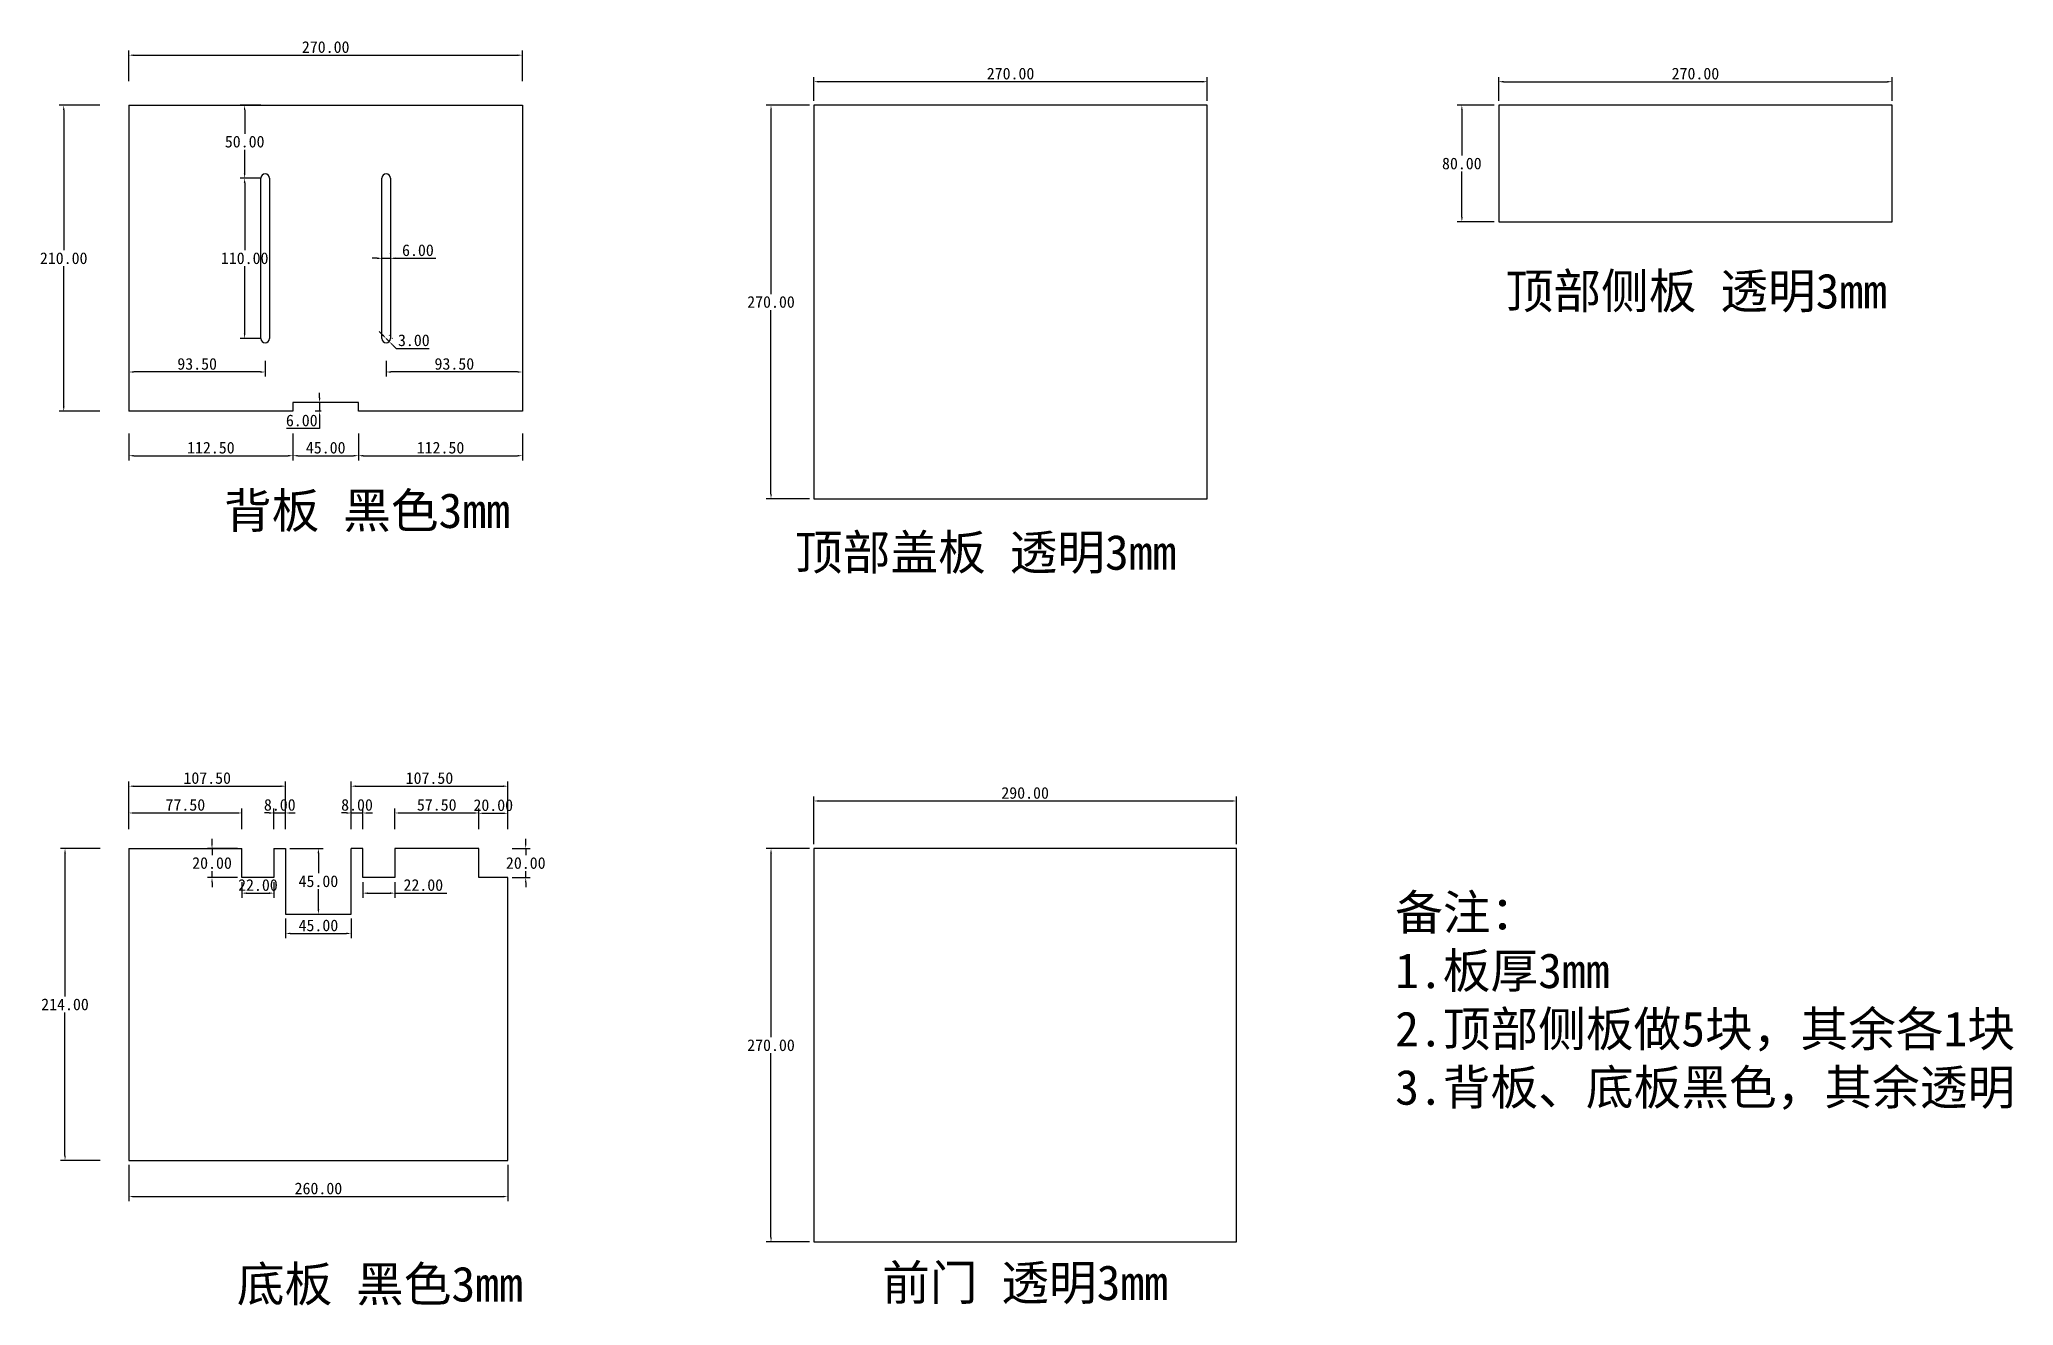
# Model space of a CAD drawing. Header units: millimetres. Extents: x -196 to 1158, y -719 to 150.
import ezdxf

# ---------------------------------------------------------------- set-up
doc = ezdxf.new("R2010")
doc.units = ezdxf.units.MM
doc.header["$PDSIZE"] = -1
doc.dimstyles.get("Standard").update_dxf_attribs({"dimtxt": 8, "dimasz": 3.302, "dimexe": 3.175, "dimexo": 3, "dimgap": 1.524, "dimtad": 0, "dimtih": 1, "dimtoh": 1, "dimzin": 1, "dimdsep": 46, "dimtxsty": 'Standard', "dimcen": 0.09, "dimadec": 0, "dimazin": 0, "dimtfac": 1, "dimtofl": 0, "dimtmove": 0, "dimatfit": 3, "dimfxl": 0, "dimtolj": 1, "dimtzin": 0, "dimarcsym": 0})

# ---------------------------------------------------------------- blocks, each defined once
blk = doc.blocks.new('*D0')
at = {"color": 0, "lineweight": -2, "transparency": 16777216}
for p, q in [((41.5, -70.3), (41.5, -81.2)), ((131.7, -78), (44.8, -78)), ((135, -70.3), (135, -81.2))]:
    blk.add_line(p, q, dxfattribs=at)
at = {"color": 0, "transparency": 16777216}
for points in [[(44.8, -77.5), (44.8, -78.6), (41.5, -78)], [(131.7, -77.5), (131.7, -78.6), (135, -78)]]:
    blk.add_solid(points, dxfattribs=at)
at = {"layer": 'Defpoints', "color": 0, "transparency": 16777216}
for p in [(41.5, -67.3), (135, -67.3), (41.5, -78)]:
    blk.add_point(p, dxfattribs=at)
at = {"color": 0, "transparency": 16777216, "insert": (88.3, -72.5), "char_height": 8, "attachment_point": 5}
blk.add_mtext('93.50', dxfattribs=at)
blk = doc.blocks.new('*D1')
at = {"color": 0, "lineweight": -2, "transparency": 16777216}
for p, q in [((-44.5, 55), (-58.8, 55)), ((-55.6, 51.7), (-55.6, 5.5)), ((-55.6, -51.7), (-55.6, -5.5)), ((-44.5, -55), (-58.8, -55))]:
    blk.add_line(p, q, dxfattribs=at)
at = {"color": 0, "transparency": 16777216}
for points in [[(-56.2, 51.7), (-55.1, 51.7), (-55.6, 55)], [(-56.2, -51.7), (-55.1, -51.7), (-55.6, -55)]]:
    blk.add_solid(points, dxfattribs=at)
at = {"layer": 'Defpoints', "color": 0, "transparency": 16777216}
for p in [(-55.6, 55), (-41.5, 55), (-41.5, -55)]:
    blk.add_point(p, dxfattribs=at)
at = {"color": 0, "transparency": 16777216, "insert": (-55.6, 0), "char_height": 8, "attachment_point": 5}
blk.add_mtext('110.00', dxfattribs=at)
blk = doc.blocks.new('*D2')
at = {"color": 0, "lineweight": -2, "transparency": 16777216}
for p, q in [((-44.5, 105), (-58.8, 105)), ((-55.6, 101.7), (-55.6, 85.5)), ((-55.6, 58.3), (-55.6, 74.5)), ((-44.5, 55), (-58.8, 55))]:
    blk.add_line(p, q, dxfattribs=at)
at = {"color": 0, "transparency": 16777216}
for points in [[(-56.2, 101.7), (-55.1, 101.7), (-55.6, 105)], [(-56.2, 58.3), (-55.1, 58.3), (-55.6, 55)]]:
    blk.add_solid(points, dxfattribs=at)
at = {"layer": 'Defpoints', "color": 0, "transparency": 16777216}
for p in [(-55.6, 105), (-41.5, 105), (-41.5, 55)]:
    blk.add_point(p, dxfattribs=at)
at = {"color": 0, "transparency": 16777216, "insert": (-55.6, 80), "char_height": 8, "attachment_point": 5}
blk.add_mtext('50.00', dxfattribs=at)
blk = doc.blocks.new('*D3')
at = {"color": 0, "lineweight": -2, "transparency": 16777216}
for p, q in [((38.5, 3), (38.5, 3.2)), ((44.5, 3), (44.5, 3.2)), ((35.2, 0), (31.9, 0)), ((38.5, 0), (44.5, 0)), ((47.8, 0), (75.5, 0))]:
    blk.add_line(p, q, dxfattribs=at)
at = {"color": 0, "transparency": 16777216}
for points in [[(35.2, 0.6), (35.2, -0.6), (38.5, 0)], [(47.8, 0.6), (47.8, -0.6), (44.5, 0)]]:
    blk.add_solid(points, dxfattribs=at)
at = {"layer": 'Defpoints', "color": 0, "transparency": 16777216}
for p in [(38.5, 0), (44.5, 0), (44.5, 0)]:
    blk.add_point(p, dxfattribs=at)
at = {"color": 0, "transparency": 16777216, "insert": (63.3, 5.5), "char_height": 8, "attachment_point": 5}
blk.add_mtext('6.00', dxfattribs=at)
blk = doc.blocks.new('*D4')
at = {"color": 0, "lineweight": -2, "transparency": 16777216}
for p, q in [((335, 108), (335, 124.4)), ((605, 108), (605, 124.4)), ((601.7, 121.2), (338.3, 121.2))]:
    blk.add_line(p, q, dxfattribs=at)
at = {"color": 0, "transparency": 16777216}
for points in [[(338.3, 121.7), (338.3, 120.6), (335, 121.2)], [(601.7, 121.7), (601.7, 120.6), (605, 121.2)]]:
    blk.add_solid(points, dxfattribs=at)
at = {"layer": 'Defpoints', "color": 0, "transparency": 16777216}
for p in [(335, 121.2), (335, 105), (605, 105)]:
    blk.add_point(p, dxfattribs=at)
at = {"color": 0, "transparency": 16777216, "insert": (470, 126.7), "char_height": 8, "attachment_point": 5}
blk.add_mtext('270.00', dxfattribs=at)
blk = doc.blocks.new('*D5')
at = {"color": 0, "lineweight": -2, "transparency": 16777216}
for p, q in [((332, 105), (302.4, 105)), ((305.6, 101.7), (305.6, -24.5)), ((305.6, -161.7), (305.6, -35.5)), ((332, -165), (302.4, -165))]:
    blk.add_line(p, q, dxfattribs=at)
at = {"color": 0, "transparency": 16777216}
for points in [[(305.1, 101.7), (306.2, 101.7), (305.6, 105)], [(305.1, -161.7), (306.2, -161.7), (305.6, -165)]]:
    blk.add_solid(points, dxfattribs=at)
at = {"layer": 'Defpoints', "color": 0, "transparency": 16777216}
for p in [(335, 105), (305.6, -165), (335, -165)]:
    blk.add_point(p, dxfattribs=at)
at = {"color": 0, "transparency": 16777216, "insert": (305.6, -30), "char_height": 8, "attachment_point": 5}
blk.add_mtext('270.00', dxfattribs=at)
blk = doc.blocks.new('*D6')
at = {"color": 0, "lineweight": -2, "transparency": 16777216}
for p, q in [((805, 108), (805, 124.4)), ((1075, 108), (1075, 124.4)), ((808.3, 121.2), (1071.7, 121.2))]:
    blk.add_line(p, q, dxfattribs=at)
at = {"color": 0, "transparency": 16777216}
for points in [[(808.3, 121.7), (808.3, 120.6), (805, 121.2)], [(1071.7, 121.7), (1071.7, 120.6), (1075, 121.2)]]:
    blk.add_solid(points, dxfattribs=at)
at = {"layer": 'Defpoints', "color": 0, "transparency": 16777216}
for p in [(1075, 121.2), (805, 105), (1075, 105)]:
    blk.add_point(p, dxfattribs=at)
at = {"color": 0, "transparency": 16777216, "insert": (940, 126.7), "char_height": 8, "attachment_point": 5}
blk.add_mtext('270.00', dxfattribs=at)
blk = doc.blocks.new('*D7')
at = {"color": 0, "lineweight": -2, "transparency": 16777216}
for p, q in [((802, 105), (776.5, 105)), ((779.7, 101.7), (779.7, 70.5)), ((779.7, 28.3), (779.7, 59.5)), ((802, 25), (776.5, 25))]:
    blk.add_line(p, q, dxfattribs=at)
at = {"color": 0, "transparency": 16777216}
for points in [[(779.2, 101.7), (780.3, 101.7), (779.7, 105)], [(779.2, 28.3), (780.3, 28.3), (779.7, 25)]]:
    blk.add_solid(points, dxfattribs=at)
at = {"layer": 'Defpoints', "color": 0, "transparency": 16777216}
for p in [(805, 105), (779.7, 25), (805, 25)]:
    blk.add_point(p, dxfattribs=at)
at = {"color": 0, "transparency": 16777216, "insert": (779.7, 65), "char_height": 8, "attachment_point": 5}
blk.add_mtext('80.00', dxfattribs=at)
blk = doc.blocks.new('*D8')
at = {"color": 0, "lineweight": -2, "transparency": 16777216}
for p, q in [((-154.7, -405), (-182.1, -405)), ((-178.9, -408.3), (-178.9, -506.5)), ((-178.9, -615.7), (-178.9, -517.5)), ((-154.7, -619), (-182.1, -619))]:
    blk.add_line(p, q, dxfattribs=at)
at = {"color": 0, "transparency": 16777216}
for points in [[(-179.4, -408.3), (-178.3, -408.3), (-178.9, -405)], [(-179.4, -615.7), (-178.3, -615.7), (-178.9, -619)]]:
    blk.add_solid(points, dxfattribs=at)
at = {"layer": 'Defpoints', "color": 0, "transparency": 16777216}
for p in [(-151.7, -405), (-178.9, -619), (-151.7, -619)]:
    blk.add_point(p, dxfattribs=at)
at = {"color": 0, "transparency": 16777216, "insert": (-178.9, -512), "char_height": 8, "attachment_point": 5}
blk.add_mtext('214.00', dxfattribs=at)
blk = doc.blocks.new('*D9')
at = {"color": 0, "lineweight": -2, "transparency": 16777216}
for p, q in [((-135, -622), (-135, -647)), ((125, -622), (125, -647)), ((-131.7, -643.8), (121.7, -643.8))]:
    blk.add_line(p, q, dxfattribs=at)
at = {"color": 0, "transparency": 16777216}
for points in [[(-131.7, -643.3), (-131.7, -644.4), (-135, -643.8)], [(121.7, -643.3), (121.7, -644.4), (125, -643.8)]]:
    blk.add_solid(points, dxfattribs=at)
at = {"layer": 'Defpoints', "color": 0, "transparency": 16777216}
for p in [(-135, -619), (125, -619), (125, -643.8)]:
    blk.add_point(p, dxfattribs=at)
at = {"color": 0, "transparency": 16777216, "insert": (-5, -638.3), "char_height": 8, "attachment_point": 5}
blk.add_mtext('260.00', dxfattribs=at)
blk = doc.blocks.new('*D10')
at = {"color": 0, "lineweight": -2, "transparency": 16777216}
for p, q in [((-135, -391.8), (-135, -377.5)), ((-57.5, -391.8), (-57.5, -377.5)), ((-131.7, -380.6), (-60.8, -380.6))]:
    blk.add_line(p, q, dxfattribs=at)
at = {"color": 0, "transparency": 16777216}
for points in [[(-131.7, -380.1), (-131.7, -381.2), (-135, -380.6)], [(-60.8, -380.1), (-60.8, -381.2), (-57.5, -380.6)]]:
    blk.add_solid(points, dxfattribs=at)
at = {"layer": 'Defpoints', "color": 0, "transparency": 16777216}
for p in [(-57.5, -380.6), (-135, -394.8), (-57.5, -394.8)]:
    blk.add_point(p, dxfattribs=at)
at = {"color": 0, "transparency": 16777216, "insert": (-96.3, -375.1), "char_height": 8, "attachment_point": 5}
blk.add_mtext('77.50', dxfattribs=at)
blk = doc.blocks.new('*D12')
at = {"color": 0, "lineweight": -2, "transparency": 16777216}
for p, q in [((-135, -391.8), (-135, -359)), ((-131.7, -362.2), (-30.8, -362.2)), ((-27.5, -391.8), (-27.5, -359))]:
    blk.add_line(p, q, dxfattribs=at)
at = {"color": 0, "transparency": 16777216}
for points in [[(-131.7, -361.7), (-131.7, -362.8), (-135, -362.2)], [(-30.8, -361.7), (-30.8, -362.8), (-27.5, -362.2)]]:
    blk.add_solid(points, dxfattribs=at)
at = {"layer": 'Defpoints', "color": 0, "transparency": 16777216}
for p in [(-27.5, -362.2), (-135, -394.8), (-27.5, -394.8)]:
    blk.add_point(p, dxfattribs=at)
at = {"color": 0, "transparency": 16777216, "insert": (-81.3, -356.7), "char_height": 8, "attachment_point": 5}
blk.add_mtext('107.50', dxfattribs=at)
blk = doc.blocks.new('*D13')
at = {"color": 0, "lineweight": -2, "transparency": 16777216}
for p, q in [((-60.5, -405), (-81.2, -405)), ((-78, -401.7), (-78, -398.4)), ((-78, -405), (-78, -409.5)), ((-60.5, -425), (-81.2, -425)), ((-78, -425), (-78, -420.5)), ((-78, -428.3), (-78, -431.6))]:
    blk.add_line(p, q, dxfattribs=at)
at = {"color": 0, "transparency": 16777216}
for points in [[(-78.6, -401.7), (-77.5, -401.7), (-78, -405)], [(-78.6, -428.3), (-77.5, -428.3), (-78, -425)]]:
    blk.add_solid(points, dxfattribs=at)
at = {"layer": 'Defpoints', "color": 0, "transparency": 16777216}
for p in [(-57.5, -405), (-78, -425), (-57.5, -425)]:
    blk.add_point(p, dxfattribs=at)
at = {"color": 0, "transparency": 16777216, "insert": (-78, -415), "char_height": 8, "attachment_point": 5}
blk.add_mtext('20.00', dxfattribs=at)
blk = doc.blocks.new('*D14')
at = {"color": 0, "lineweight": -2, "transparency": 16777216}
for p, q in [((-27.5, -453), (-27.5, -466.5)), ((17.5, -453), (17.5, -466.5)), ((-24.2, -463.3), (14.2, -463.3))]:
    blk.add_line(p, q, dxfattribs=at)
at = {"color": 0, "transparency": 16777216}
for points in [[(-24.2, -462.7), (-24.2, -463.8), (-27.5, -463.3)], [(14.2, -462.7), (14.2, -463.8), (17.5, -463.3)]]:
    blk.add_solid(points, dxfattribs=at)
at = {"layer": 'Defpoints', "color": 0, "transparency": 16777216}
for p in [(-27.5, -450), (17.5, -450), (17.5, -463.3)]:
    blk.add_point(p, dxfattribs=at)
at = {"color": 0, "transparency": 16777216, "insert": (-5, -457.8), "char_height": 8, "attachment_point": 5}
blk.add_mtext('45.00', dxfattribs=at)
blk = doc.blocks.new('*D15')
at = {"color": 0, "lineweight": -2, "transparency": 16777216}
for p, q in [((17.5, -391.8), (17.5, -377.5)), ((25.5, -391.8), (25.5, -377.5)), ((14.2, -380.6), (10.9, -380.6)), ((17.5, -380.6), (25.5, -380.6)), ((28.8, -380.6), (32.1, -380.6))]:
    blk.add_line(p, q, dxfattribs=at)
at = {"color": 0, "transparency": 16777216}
for points in [[(14.2, -380.1), (14.2, -381.2), (17.5, -380.6)], [(28.8, -380.1), (28.8, -381.2), (25.5, -380.6)]]:
    blk.add_solid(points, dxfattribs=at)
at = {"layer": 'Defpoints', "color": 0, "transparency": 16777216}
for p in [(25.5, -380.6), (17.5, -394.8), (25.5, -394.8)]:
    blk.add_point(p, dxfattribs=at)
at = {"color": 0, "transparency": 16777216, "insert": (21.5, -375.1), "char_height": 8, "attachment_point": 5}
blk.add_mtext('8.00', dxfattribs=at)
blk = doc.blocks.new('*D16')
at = {"color": 0, "lineweight": -2, "transparency": 16777216}
for p, q in [((47.5, -391.8), (47.5, -377.5)), ((105, -391.8), (105, -377.5)), ((50.8, -380.6), (101.7, -380.6))]:
    blk.add_line(p, q, dxfattribs=at)
at = {"color": 0, "transparency": 16777216}
for points in [[(50.8, -380.1), (50.8, -381.2), (47.5, -380.6)], [(101.7, -380.1), (101.7, -381.2), (105, -380.6)]]:
    blk.add_solid(points, dxfattribs=at)
at = {"layer": 'Defpoints', "color": 0, "transparency": 16777216}
for p in [(105, -380.6), (47.5, -394.8), (105, -394.8)]:
    blk.add_point(p, dxfattribs=at)
at = {"color": 0, "transparency": 16777216, "insert": (76.2, -375.1), "char_height": 8, "attachment_point": 5}
blk.add_mtext('57.50', dxfattribs=at)
blk = doc.blocks.new('*D17')
at = {"color": 0, "lineweight": -2, "transparency": 16777216}
for p, q in [((25.5, -428), (25.5, -438.8)), ((47.5, -428), (47.5, -438.8)), ((28.8, -435.6), (44.2, -435.6)), ((47.5, -435.6), (83.2, -435.6))]:
    blk.add_line(p, q, dxfattribs=at)
at = {"color": 0, "transparency": 16777216}
for points in [[(28.8, -435.1), (28.8, -436.2), (25.5, -435.6)], [(44.2, -435.1), (44.2, -436.2), (47.5, -435.6)]]:
    blk.add_solid(points, dxfattribs=at)
at = {"layer": 'Defpoints', "color": 0, "transparency": 16777216}
for p in [(25.5, -425), (47.5, -425), (47.5, -435.6)]:
    blk.add_point(p, dxfattribs=at)
at = {"color": 0, "transparency": 16777216, "insert": (67, -430.1), "char_height": 8, "attachment_point": 5}
blk.add_mtext('22.00', dxfattribs=at)
blk = doc.blocks.new('*D18')
at = {"color": 0, "lineweight": -2, "transparency": 16777216}
for p, q in [((105, -391.8), (105, -377.7)), ((125, -391.8), (125, -377.7)), ((108.3, -380.8), (121.7, -380.8))]:
    blk.add_line(p, q, dxfattribs=at)
at = {"color": 0, "transparency": 16777216}
for points in [[(108.3, -380.3), (108.3, -381.4), (105, -380.8)], [(121.7, -380.3), (121.7, -381.4), (125, -380.8)]]:
    blk.add_solid(points, dxfattribs=at)
at = {"layer": 'Defpoints', "color": 0, "transparency": 16777216}
for p in [(125, -380.8), (105, -394.8), (125, -394.8)]:
    blk.add_point(p, dxfattribs=at)
at = {"color": 0, "transparency": 16777216, "insert": (115, -375.3), "char_height": 8, "attachment_point": 5}
blk.add_mtext('20.00', dxfattribs=at)
blk = doc.blocks.new('*D19')
at = {"color": 0, "lineweight": -2, "transparency": 16777216}
for p, q in [((128, -405), (140.4, -405)), ((137.3, -401.7), (137.3, -398.4)), ((137.3, -405), (137.3, -409.5)), ((128, -425), (140.4, -425)), ((137.3, -425), (137.3, -420.5)), ((137.3, -428.3), (137.3, -431.6))]:
    blk.add_line(p, q, dxfattribs=at)
at = {"color": 0, "transparency": 16777216}
for points in [[(136.7, -401.7), (137.8, -401.7), (137.3, -405)], [(136.7, -428.3), (137.8, -428.3), (137.3, -425)]]:
    blk.add_solid(points, dxfattribs=at)
at = {"layer": 'Defpoints', "color": 0, "transparency": 16777216}
for p in [(125, -405), (137.3, -405), (125, -425)]:
    blk.add_point(p, dxfattribs=at)
at = {"color": 0, "transparency": 16777216, "insert": (137.3, -415), "char_height": 8, "attachment_point": 5}
blk.add_mtext('20.00', dxfattribs=at)
blk = doc.blocks.new('*D20')
at = {"color": 0, "lineweight": -2, "transparency": 16777216}
for p, q in [((17.5, -391.8), (17.5, -359)), ((20.8, -362.2), (121.7, -362.2)), ((125, -391.8), (125, -359))]:
    blk.add_line(p, q, dxfattribs=at)
at = {"color": 0, "transparency": 16777216}
for points in [[(20.8, -361.7), (20.8, -362.8), (17.5, -362.2)], [(121.7, -361.7), (121.7, -362.8), (125, -362.2)]]:
    blk.add_solid(points, dxfattribs=at)
at = {"layer": 'Defpoints', "color": 0, "transparency": 16777216}
for p in [(125, -362.2), (17.5, -394.8), (125, -394.8)]:
    blk.add_point(p, dxfattribs=at)
at = {"color": 0, "transparency": 16777216, "insert": (71.2, -356.7), "char_height": 8, "attachment_point": 5}
blk.add_mtext('107.50', dxfattribs=at)
blk = doc.blocks.new('*D21')
at = {"color": 0, "lineweight": -2, "transparency": 16777216}
for p, q in [((-24.5, -405), (-1.8, -405)), ((-5, -408.3), (-5, -422)), ((-5, -446.7), (-5, -433)), ((-24.5, -450), (-1.8, -450))]:
    blk.add_line(p, q, dxfattribs=at)
at = {"color": 0, "transparency": 16777216}
for points in [[(-5.6, -408.3), (-4.4, -408.3), (-5, -405)], [(-5.6, -446.7), (-4.4, -446.7), (-5, -450)]]:
    blk.add_solid(points, dxfattribs=at)
at = {"layer": 'Defpoints', "color": 0, "transparency": 16777216}
for p in [(-27.5, -405), (-5, -405), (-27.5, -450)]:
    blk.add_point(p, dxfattribs=at)
at = {"color": 0, "transparency": 16777216, "insert": (-5, -427.5), "char_height": 8, "attachment_point": 5}
blk.add_mtext('45.00', dxfattribs=at)
blk = doc.blocks.new('*D22')
at = {"color": 0, "lineweight": -2, "transparency": 16777216}
for p, q in [((332, -405), (302.4, -405)), ((305.6, -408.3), (305.6, -534.5)), ((305.6, -671.7), (305.6, -545.5)), ((332, -675), (302.4, -675))]:
    blk.add_line(p, q, dxfattribs=at)
at = {"color": 0, "transparency": 16777216}
for points in [[(305.1, -408.3), (306.2, -408.3), (305.6, -405)], [(305.1, -671.7), (306.2, -671.7), (305.6, -675)]]:
    blk.add_solid(points, dxfattribs=at)
at = {"layer": 'Defpoints', "color": 0, "transparency": 16777216}
for p in [(335, -405), (305.6, -675), (335, -675)]:
    blk.add_point(p, dxfattribs=at)
at = {"color": 0, "transparency": 16777216, "insert": (305.6, -540), "char_height": 8, "attachment_point": 5}
blk.add_mtext('270.00', dxfattribs=at)
blk = doc.blocks.new('*D23')
at = {"color": 0, "lineweight": -2, "transparency": 16777216}
for p, q in [((335, -402), (335, -369.2)), ((621.7, -372.4), (338.3, -372.4)), ((625, -402), (625, -369.2))]:
    blk.add_line(p, q, dxfattribs=at)
at = {"color": 0, "transparency": 16777216}
for points in [[(338.3, -371.8), (338.3, -372.9), (335, -372.4)], [(621.7, -371.8), (621.7, -372.9), (625, -372.4)]]:
    blk.add_solid(points, dxfattribs=at)
at = {"layer": 'Defpoints', "color": 0, "transparency": 16777216}
for p in [(335, -372.4), (335, -405), (625, -405)]:
    blk.add_point(p, dxfattribs=at)
at = {"color": 0, "transparency": 16777216, "insert": (480, -366.9), "char_height": 8, "attachment_point": 5}
blk.add_mtext('290.00', dxfattribs=at)
blk = doc.blocks.new('*D24')
at = {"color": 0, "lineweight": -2, "transparency": 16777216}
for p, q in [((-135, -70.3), (-135, -81.2)), ((-44.8, -78), (-131.7, -78)), ((-41.5, -70.3), (-41.5, -81.2))]:
    blk.add_line(p, q, dxfattribs=at)
at = {"color": 0, "transparency": 16777216}
for points in [[(-131.7, -77.5), (-131.7, -78.6), (-135, -78)], [(-44.8, -77.5), (-44.8, -78.6), (-41.5, -78)]]:
    blk.add_solid(points, dxfattribs=at)
at = {"layer": 'Defpoints', "color": 0, "transparency": 16777216}
for p in [(-135, -67.3), (-41.5, -67.3), (-135, -78)]:
    blk.add_point(p, dxfattribs=at)
at = {"color": 0, "transparency": 16777216, "insert": (-88.2, -72.5), "char_height": 8, "attachment_point": 5}
blk.add_mtext('93.50', dxfattribs=at)
blk = doc.blocks.new('*D25')
at = {"color": 0, "lineweight": -2, "transparency": 16777216}
for p, q in [((-135, -120.2), (-135, -138.7)), ((-22.5, -120.2), (-22.5, -138.7)), ((-131.7, -135.5), (-25.8, -135.5))]:
    blk.add_line(p, q, dxfattribs=at)
at = {"color": 0, "transparency": 16777216}
for points in [[(-131.7, -134.9), (-131.7, -136), (-135, -135.5)], [(-25.8, -134.9), (-25.8, -136), (-22.5, -135.5)]]:
    blk.add_solid(points, dxfattribs=at)
at = {"layer": 'Defpoints', "color": 0, "transparency": 16777216}
for p in [(-135, -117.2), (-22.5, -117.2), (-22.5, -135.5)]:
    blk.add_point(p, dxfattribs=at)
at = {"color": 0, "transparency": 16777216, "insert": (-78.8, -130), "char_height": 8, "attachment_point": 5}
blk.add_mtext('112.50', dxfattribs=at)
blk = doc.blocks.new('*D26')
at = {"color": 0, "lineweight": -2, "transparency": 16777216}
for p, q in [((-22.5, -120.2), (-22.5, -138.7)), ((22.5, -120.2), (22.5, -138.7)), ((-19.2, -135.5), (19.2, -135.5))]:
    blk.add_line(p, q, dxfattribs=at)
at = {"color": 0, "transparency": 16777216}
for points in [[(-19.2, -134.9), (-19.2, -136), (-22.5, -135.5)], [(19.2, -134.9), (19.2, -136), (22.5, -135.5)]]:
    blk.add_solid(points, dxfattribs=at)
at = {"layer": 'Defpoints', "color": 0, "transparency": 16777216}
for p in [(-22.5, -117.2), (22.5, -117.2), (22.5, -135.5)]:
    blk.add_point(p, dxfattribs=at)
at = {"color": 0, "transparency": 16777216, "insert": (0, -130), "char_height": 8, "attachment_point": 5}
blk.add_mtext('45.00', dxfattribs=at)
blk = doc.blocks.new('*D27')
at = {"color": 0, "lineweight": -2, "transparency": 16777216}
for p, q in [((-4.2, -95.7), (-4.2, -92.4)), ((-3, -99), (-7.3, -99)), ((-3, -105), (-7.3, -105)), ((-4.2, -99), (-4.2, -105)), ((-4.2, -108.3), (-4.2, -116.8)), ((-4.2, -116.8), (-27, -116.8))]:
    blk.add_line(p, q, dxfattribs=at)
at = {"color": 0, "transparency": 16777216}
for points in [[(-4.7, -95.7), (-3.6, -95.7), (-4.2, -99)], [(-4.7, -108.3), (-3.6, -108.3), (-4.2, -105)]]:
    blk.add_solid(points, dxfattribs=at)
at = {"layer": 'Defpoints', "color": 0, "transparency": 16777216}
for p in [(-4.2, -105), (0, -99), (0, -105)]:
    blk.add_point(p, dxfattribs=at)
at = {"color": 0, "transparency": 16777216, "insert": (-16.4, -111.3), "char_height": 8, "attachment_point": 5}
blk.add_mtext('6.00', dxfattribs=at)
blk = doc.blocks.new('*D28')
at = {"color": 0, "lineweight": -2, "transparency": 16777216}
for p, q in [((22.5, -120.2), (22.5, -138.7)), ((135, -120.2), (135, -138.7)), ((25.8, -135.5), (131.7, -135.5))]:
    blk.add_line(p, q, dxfattribs=at)
at = {"color": 0, "transparency": 16777216}
for points in [[(25.8, -134.9), (25.8, -136), (22.5, -135.5)], [(131.7, -134.9), (131.7, -136), (135, -135.5)]]:
    blk.add_solid(points, dxfattribs=at)
at = {"layer": 'Defpoints', "color": 0, "transparency": 16777216}
for p in [(22.5, -117.2), (135, -117.2), (135, -135.5)]:
    blk.add_point(p, dxfattribs=at)
at = {"color": 0, "transparency": 16777216, "insert": (78.8, -130), "char_height": 8, "attachment_point": 5}
blk.add_mtext('112.50', dxfattribs=at)
blk = doc.blocks.new('*D29')
at = {"color": 0, "lineweight": -2, "transparency": 16777216}
for p, q in [((-155, 105), (-182.9, 105)), ((-179.8, 101.7), (-179.8, 5.5)), ((-179.8, -101.7), (-179.8, -5.5)), ((-155, -105), (-182.9, -105))]:
    blk.add_line(p, q, dxfattribs=at)
at = {"color": 0, "transparency": 16777216}
for points in [[(-180.3, 101.7), (-179.2, 101.7), (-179.8, 105)], [(-180.3, -101.7), (-179.2, -101.7), (-179.8, -105)]]:
    blk.add_solid(points, dxfattribs=at)
at = {"layer": 'Defpoints', "color": 0, "transparency": 16777216}
for p in [(-152, 105), (-179.8, -105), (-152, -105)]:
    blk.add_point(p, dxfattribs=at)
at = {"color": 0, "transparency": 16777216, "insert": (-179.8, 0), "char_height": 8, "attachment_point": 5}
blk.add_mtext('210.00', dxfattribs=at)
blk = doc.blocks.new('*D30')
at = {"color": 0, "lineweight": -2, "transparency": 16777216}
for p, q in [((-135, 121.5), (-135, 142.5)), ((-131.7, 139.4), (131.7, 139.4)), ((135, 121.5), (135, 142.5))]:
    blk.add_line(p, q, dxfattribs=at)
at = {"color": 0, "transparency": 16777216}
for points in [[(-131.7, 139.9), (-131.7, 138.8), (-135, 139.4)], [(131.7, 139.9), (131.7, 138.8), (135, 139.4)]]:
    blk.add_solid(points, dxfattribs=at)
at = {"layer": 'Defpoints', "color": 0, "transparency": 16777216}
for p in [(135, 139.4), (-135, 118.5), (135, 118.5)]:
    blk.add_point(p, dxfattribs=at)
at = {"color": 0, "transparency": 16777216, "insert": (0, 144.9), "char_height": 8, "attachment_point": 5}
blk.add_mtext('270.00', dxfattribs=at)
blk = doc.blocks.new('*D31')
at = {"color": 0, "lineweight": -2, "transparency": 16777216}
for p, q in [((39.2, -52.7), (36.8, -50.3)), ((43.6, -52.9), (43.7, -52.8)), ((41.5, -55), (43.6, -57.1)), ((45.7, -55), (45.9, -54.9)), ((46, -59.5), (48.3, -61.8)), ((48.3, -61.8), (71.1, -61.8))]:
    blk.add_line(p, q, dxfattribs=at)
at = {"color": 0, "transparency": 16777216}
for points in [[(39.6, -52.3), (38.8, -53.1), (41.5, -55)], [(46.3, -59.1), (45.6, -59.8), (43.6, -57.1)]]:
    blk.add_solid(points, dxfattribs=at)
at = {"layer": 'Defpoints', "color": 0, "transparency": 16777216}
for p in [(41.5, -55), (43.6, -57.1), (43.6, -57.1)]:
    blk.add_point(p, dxfattribs=at)
at = {"color": 0, "transparency": 16777216, "insert": (60.5, -56.3), "char_height": 8, "attachment_point": 5}
blk.add_mtext('3.00', dxfattribs=at)
blk = doc.blocks.new('*D32')
at = {"color": 0, "lineweight": -2, "transparency": 16777216}
for p, q in [((-35.5, -391.8), (-35.5, -377.5)), ((-27.5, -391.8), (-27.5, -377.5)), ((-38.8, -380.6), (-42.1, -380.6)), ((-35.5, -380.6), (-27.5, -380.6)), ((-24.2, -380.6), (-20.9, -380.6))]:
    blk.add_line(p, q, dxfattribs=at)
at = {"color": 0, "transparency": 16777216}
for points in [[(-38.8, -380.1), (-38.8, -381.2), (-35.5, -380.6)], [(-24.2, -380.1), (-24.2, -381.2), (-27.5, -380.6)]]:
    blk.add_solid(points, dxfattribs=at)
at = {"layer": 'Defpoints', "color": 0, "transparency": 16777216}
for p in [(-27.5, -380.6), (-35.5, -394.8), (-27.5, -394.8)]:
    blk.add_point(p, dxfattribs=at)
at = {"color": 0, "transparency": 16777216, "insert": (-31.5, -375.1), "char_height": 8, "attachment_point": 5}
blk.add_mtext('8.00', dxfattribs=at)
blk = doc.blocks.new('*D33')
at = {"color": 0, "lineweight": -2, "transparency": 16777216}
for p, q in [((-57.5, -428), (-57.5, -438.8)), ((-35.5, -428), (-35.5, -438.8)), ((-54.2, -435.6), (-38.8, -435.6))]:
    blk.add_line(p, q, dxfattribs=at)
at = {"color": 0, "transparency": 16777216}
for points in [[(-54.2, -435.1), (-54.2, -436.2), (-57.5, -435.6)], [(-38.8, -435.1), (-38.8, -436.2), (-35.5, -435.6)]]:
    blk.add_solid(points, dxfattribs=at)
at = {"layer": 'Defpoints', "color": 0, "transparency": 16777216}
for p in [(-57.5, -425), (-35.5, -425), (-35.5, -435.6)]:
    blk.add_point(p, dxfattribs=at)
at = {"color": 0, "transparency": 16777216, "insert": (-46.5, -430.1), "char_height": 8, "attachment_point": 5}
blk.add_mtext('22.00', dxfattribs=at)

msp = doc.modelspace()

# ---------------------------------------------------------------- linework, layer by layer
for p, q in [((-134.999, 105), (-135, -105)), ((335, 105), (335, -165)), ((605, 105), (335, 105)), ((605, -165), (605, 105)), ((805, 105), (805, 25)), ((1075, 105), (805, 105)), ((1075, 25), (1075, 105)), ((-44.499, -55), (-44.499, 55)), ((-38.499, 55), (-38.499, -55)), ((38.5, -55), (38.5, 55)), ((44.5, 55), (44.5, -55)), ((805, 25), (1075, 25)), ((335, -165), (605, -165)), ((-135, -405), (-135, -619)), ((-135, -405), (-57.5, -405)), ((-57.5, -425), (-57.5, -405)), ((-35.5, -405), (-35.5, -425)), ((-35.5, -405), (-27.5, -405)), ((-27.5, -405), (-27.5, -450)), ((25.5, -405), (17.5, -405)), ((17.5, -450), (17.5, -405)), ((25.5, -425), (25.5, -405)), ((105, -405), (47.5, -405)), ((47.5, -405), (47.5, -425)), ((105, -425), (105, -405)), ((335, -405), (335, -675)), ((625, -405), (335, -405)), ((625, -675), (625, -405)), ((-35.5, -425), (-57.5, -425)), ((47.5, -425), (25.5, -425)), ((125, -425), (105, -425)), ((125, -619), (125, -425)), ((-27.5, -450), (17.5, -450)), ((-135, -619), (125, -619)), ((335, -675), (625, -675))]:
    msp.add_line(p, q)
at = {"color": 7, "linetype": 'Continuous', "lineweight": 25}
for p, q in [((-134.999, 105), (135, 105)), ((135, 105), (135, -105)), ((-22.5, -105), (-135, -105)), ((22.5, -99), (-22.5, -99)), ((-22.5, -99), (-22.5, -105)), ((22.5, -105), (22.5, -99)), ((135, -105), (22.5, -105))]:
    msp.add_line(p, q, dxfattribs=at)
for centre, start, end in [((-41.499, 55), 0, 180), ((41.5, 55), 0, 180), ((-41.499, -55), 180, 0), ((41.5, -55), 180, 0)]:
    msp.add_arc(centre, 3, start, end)

# ---------------------------------------------------------------- texts
at = {"char_height": 24, "attachment_point": 1}
for s, width, insert in [('{\\fSimSun|b0|i0|c134|p2;顶部侧板 透明3mm}', 336.49565, (809.785, -10.437)), ('{\\fSimSun|b0|i0|c134|p2;背板 黑色3mm}', 262.67968, (-69.805, -161.079)), ('{\\fSimSun|b0|i0|c134|p2;顶部盖板 透明3mm}', 303.23945, (322.055, -189.737)), ('{\\fSimSun|b0|i0|c134|p2;备注：\\P1.板厚3mm\\P2.顶部侧板做5块，其余各1块\\P3.背板、底板黑色，其余透明}', 504.8488, (733.948, -436.788)), ('{\\fSimSun|b0|i0|c134|p2;底板 黑色3mm}', 262.67968, (-60.968, -691.833)), ('{\\fSimSun|b0|i0|c134|p2;前门 透明3mm}', 262.67968, (381.808, -690.888))]:
    msp.add_mtext_dynamic_manual_height_columns(s, width=width, gutter_width=5, heights=[0], dxfattribs=dict(at, insert=insert))

# ---------------------------------------------------------------- dimensions: what is measured, and where the dimension line sits
for base, p1, p2, picture, middle in [((135, 139.372), (-134.999, 118.516), (135, 118.516), '*D30', (0.001, 144.896)), ((335, 121.198), (605, 105), (335, 105), '*D4', (470, 126.722)), ((1075, 121.198), (805, 105), (1075, 105), '*D6', (940, 126.722)), ((44.5, 0), (38.5, 0), (44.5, 0), '*D3', (63.295, 5.524)), ((-135, -78.035), (-41.496, -67.324), (-135, -67.324), '*D24', (-88.248, -72.511)), ((41.5, -78.035), (135, -67.324), (41.5, -67.324), '*D0', (88.25, -72.511)), ((-22.5, -135.48), (-135, -117.218), (-22.5, -117.218), '*D25', (-78.75, -129.956)), ((22.5, -135.48), (-22.5, -117.218), (22.5, -117.218), '*D26', (0, -129.956)), ((135, -135.48), (22.5, -117.218), (135, -117.218), '*D28', (78.75, -129.956)), ((-27.5, -362.21), (-135, -394.821), (-27.5, -394.821), '*D12', (-81.25, -356.686)), ((125, -362.21), (17.5, -394.821), (125, -394.821), '*D20', (71.25, -356.686)), ((335, -372.388), (625, -405), (335, -405), '*D23', (480, -366.864)), ((-57.5, -380.638), (-135, -394.821), (-57.5, -394.821), '*D10', (-96.25, -375.114)), ((105, -380.638), (47.5, -394.821), (105, -394.821), '*D16', (76.25, -375.114)), ((47.5, -435.61), (25.5, -425), (47.5, -425), '*D17', (66.993, -430.086)), ((17.5, -463.282), (-27.5, -450), (17.5, -450), '*D14', (-5, -457.758)), ((125, -643.846), (-135, -619), (125, -619), '*D9', (-5, -638.322))]:
    dim = msp.add_linear_dim(base=base, p1=p1, p2=p2, dimstyle='Standard', override={"dimtad": 1, "dimcen": 2.5, "dimtofl": 1, "dimtolj": 0, "dimtzin": 1})
    dim.commit()
    dim.dimension.update_dxf_attribs({"geometry": picture, "text_midpoint": middle})
for base, p1, p2, picture, middle in [((-179.752, -105), (-151.974, 105), (-151.976, -105), '*D29', (-179.752, 0)), ((-55.631, 105), (-41.499, 55), (-41.499, 105), '*D2', (-55.631, 80)), ((305.62, -165), (335, 105), (335, -165), '*D5', (305.62, -30)), ((779.72, 25), (805, 105), (805, 25), '*D7', (779.72, 65)), ((-55.631, 55), (-41.499, -55), (-41.499, 55), '*D1', (-55.631, 0)), ((-178.881, -619), (-151.685, -405), (-151.685, -619), '*D8', (-178.881, -512)), ((-78.018, -425), (-57.5, -405), (-57.5, -425), '*D13', (-78.018, -415)), ((-5, -405), (-27.5, -450), (-27.5, -405), '*D21', (-5, -427.5)), ((137.268, -405), (125, -425), (125, -405), '*D19', (137.268, -415)), ((305.62, -675), (335, -405), (335, -675), '*D22', (305.62, -540))]:
    dim = msp.add_linear_dim(base=base, p1=p1, p2=p2, angle=90, dimstyle='Standard', override={"dimtad": 1, "dimcen": 2.5, "dimtofl": 1, "dimtolj": 0, "dimtzin": 1})
    dim.commit()
    dim.dimension.update_dxf_attribs({"geometry": picture, "text_midpoint": middle})
dim = msp.add_aligned_dim(p1=(41.5, -55), p2=(43.621, -57.121), distance=0, dimstyle='Standard', override={"dimtad": 1, "dimcen": 2.5, "dimtofl": 1, "dimtolj": 0, "dimtzin": 1})
dim.commit()
dim.dimension.update_dxf_attribs({"geometry": '*D31', "text_midpoint": (60.482, -56.267)})
dim = msp.add_linear_dim(base=(-4.175, -105), p1=(0, -99), p2=(0, -105), angle=90, dimstyle='Standard', override={"dimtad": 1, "dimcen": 2.5, "dimtofl": 1, "dimtolj": 0, "dimtzin": 1})
dim.commit()
dim.dimension.update_dxf_attribs({"geometry": '*D27', "text_midpoint": (-16.365, -116.813), "dimtype": 160})
for base, p1, p2, picture, middle in [((-27.5, -380.638), (-35.5, -394.821), (-27.5, -394.821), '*D32', (-31.5, -380.638)), ((25.5, -380.638), (17.5, -394.821), (25.5, -394.821), '*D15', (21.5, -380.638)), ((125, -380.829), (105, -394.821), (125, -394.821), '*D18', (115, -380.829)), ((-35.5, -435.61), (-57.5, -425), (-35.5, -425), '*D33', (-46.5, -435.61))]:
    dim = msp.add_linear_dim(base=base, p1=p1, p2=p2, dimstyle='Standard', override={"dimtad": 1, "dimcen": 2.5, "dimtofl": 1, "dimtolj": 0, "dimtzin": 1})
    dim.commit()
    dim.dimension.update_dxf_attribs({"geometry": picture, "text_midpoint": middle, "dimtype": 160})

doc.saveas('drawing.dxf')
